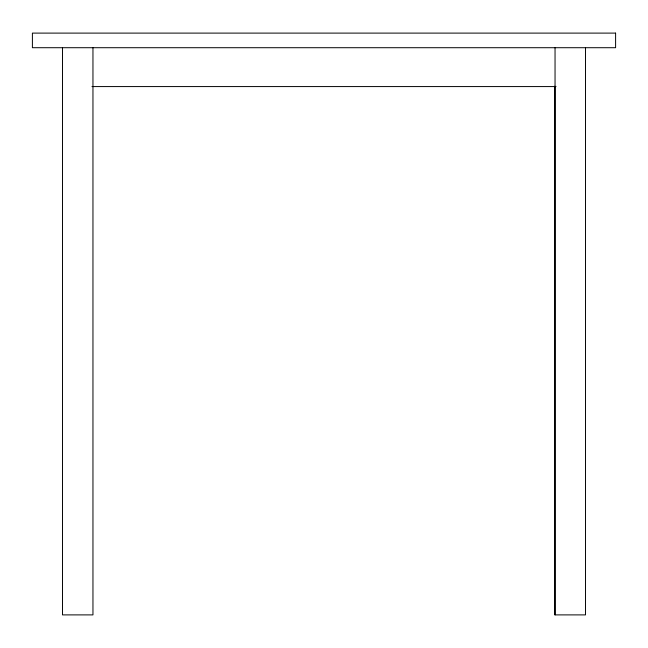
<?xml version="1.0" encoding="UTF-8"?>
<svg xmlns="http://www.w3.org/2000/svg" width="648" height="648" viewBox="0 0 648 648"><rect width="100%" height="100%" fill="white"/><g stroke="black" fill="none" stroke-linecap="round" stroke-linejoin="round"><path stroke-width="0.97" d="M91.959 86.573L556.041 86.573M585.509 47.709L585.509 614.895L554.907 614.895L554.907 86.127M555.044 47.709L555.044 614.895M92.956 47.709L92.956 614.895L62.492 614.895L62.492 47.709M615.6 33.105L32.4 33.105L32.4 47.709L615.6 47.709L615.6 33.105"/></g></svg>
